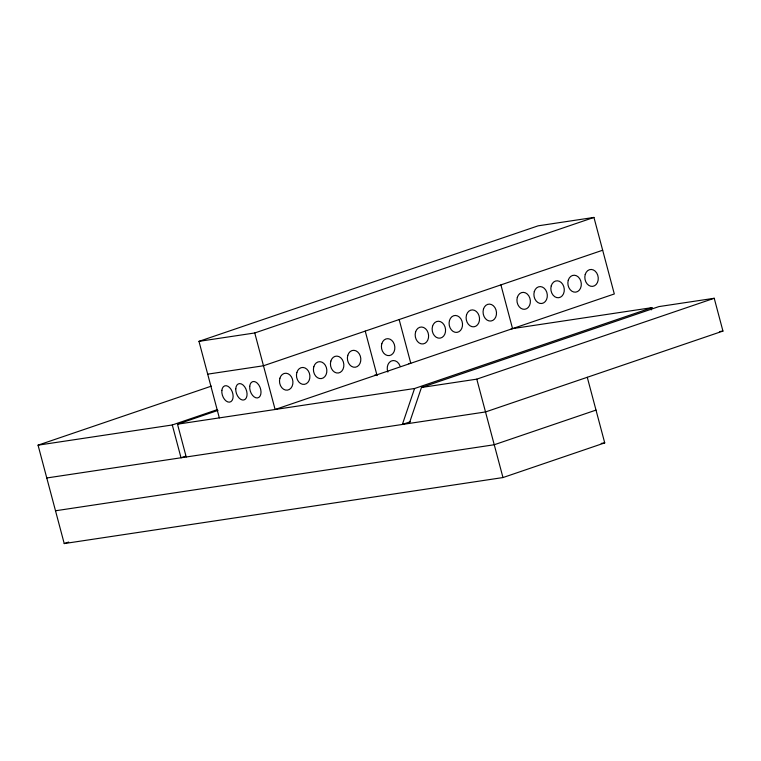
<?xml version="1.0" encoding="UTF-8"?>
<svg xmlns="http://www.w3.org/2000/svg" width="761" height="761" viewBox="0 0 761 761"><rect width="100%" height="100%" fill="white"/><g stroke="black" fill="none" stroke-linecap="round" stroke-linejoin="round"><path stroke-width="1.14" d="M651.235 309.889L651.996 307.644L414.564 388.51L402.369 424.457L410.255 421.775M409.275 423.42L421.47 387.473L658.902 306.597L714.227 298.274L722.95 331.073L485.518 411.948L46.773 477.975M198.973 341.356L538.16 225.827L593.941 217.427L614.308 293.965L275.111 409.494L254.754 332.966L198.973 341.356L219.33 417.894M254.754 332.966L593.941 217.427M602.674 250.226L263.477 365.765L207.696 374.155M587.273 377.294L604.729 442.892L502.973 477.556L64.228 543.573L38.05 445.166L211.349 386.141M38.05 445.166L172.29 424.971L217.304 409.637M186.226 456.99L177.503 424.181L218.007 410.388M185.522 456.239L181.013 457.77L172.29 424.971M421.47 387.473L476.786 379.149L714.227 298.274M64.228 543.573L68.709 542.051M595.996 410.093L494.241 444.747L55.505 510.774M511.173 328.828L651.996 307.644M408.467 363.634L410.788 363.282L399.154 319.553M374.545 375.183L376.876 374.84M719.43 331.606L722.95 331.073M177.503 424.181L414.564 388.51M601.2 443.425L604.729 442.892M500.909 284.89L512.553 328.628M476.786 379.149L502.973 477.556M365.232 331.102L377.075 375.601M387.863 372.072A8.514 6.678 81.4 0 1 391.078 361.104A8.514 6.678 81.4 0 1 400.029 365.974M249.732 386.312A8.514 5.232 71.2 0 0 257.532 397.927A8.514 5.232 71.2 0 0 258.788 384.942A8.514 5.232 71.2 0 0 249.732 386.312M235.758 388.795A8.514 5.232 71.2 0 0 243.853 399.972A8.514 5.232 71.2 0 0 244.604 386.702A8.514 5.232 71.2 0 0 235.758 388.795M221.86 390.364A8.514 5.232 71.2 0 0 229.546 402.141A8.514 5.232 71.2 0 0 230.983 389.271A8.514 5.232 71.2 0 0 221.86 390.364M347.777 355.358A8.514 6.678 81.4 0 0 355.301 367.23A8.514 6.678 81.4 0 0 359.24 353.798A8.514 6.678 81.4 0 0 347.777 355.358M330.826 361.133A8.514 6.678 81.4 0 0 338.341 373.004A8.514 6.678 81.4 0 0 342.279 359.582A8.514 6.678 81.4 0 0 330.826 361.133M313.808 366.716A8.514 6.678 81.4 0 0 321.323 378.588A8.514 6.678 81.4 0 0 325.27 365.156A8.514 6.678 81.4 0 0 313.808 366.716M296.847 372.49A8.514 6.678 81.4 0 0 304.371 384.362A8.514 6.678 81.4 0 0 308.31 370.93A8.514 6.678 81.4 0 0 296.847 372.49M279.886 378.265A8.514 6.678 81.4 0 0 287.411 390.136A8.514 6.678 81.4 0 0 291.349 376.714A8.514 6.678 81.4 0 0 279.886 378.265M381.803 343.715A8.514 6.678 81.4 0 0 389.318 355.587A8.514 6.678 81.4 0 0 393.266 342.155A8.514 6.678 81.4 0 0 381.803 343.715M483.454 309.147A8.514 6.678 81.4 0 0 490.978 321.018A8.514 6.678 81.4 0 0 494.916 307.587A8.514 6.678 81.4 0 0 483.454 309.147M466.503 314.921A8.514 6.678 81.4 0 0 474.017 326.792A8.514 6.678 81.4 0 0 477.956 313.37A8.514 6.678 81.4 0 0 466.503 314.921M449.485 320.495A8.514 6.678 81.4 0 0 457.009 332.376A8.514 6.678 81.4 0 0 460.947 318.945A8.514 6.678 81.4 0 0 449.485 320.495M432.524 326.279A8.514 6.678 81.4 0 0 440.048 338.15A8.514 6.678 81.4 0 0 443.986 324.719A8.514 6.678 81.4 0 0 432.524 326.279M415.563 332.053A8.514 6.678 81.4 0 0 423.087 343.924A8.514 6.678 81.4 0 0 427.026 330.502A8.514 6.678 81.4 0 0 415.563 332.053M585.219 274.483A8.514 6.678 81.4 0 0 592.733 286.355A8.514 6.678 81.4 0 0 596.681 272.933A8.514 6.678 81.4 0 0 585.219 274.483M568.258 280.257A8.514 6.678 81.4 0 0 575.773 292.138A8.514 6.678 81.4 0 0 579.72 278.707A8.514 6.678 81.4 0 0 568.258 280.257M551.24 285.841A8.514 6.678 81.4 0 0 558.764 297.713A8.514 6.678 81.4 0 0 562.702 284.281A8.514 6.678 81.4 0 0 551.24 285.841M534.289 291.615A8.514 6.678 81.4 0 0 541.803 303.487A8.514 6.678 81.4 0 0 545.742 290.065A8.514 6.678 81.4 0 0 534.289 291.615M517.328 297.389A8.514 6.678 81.4 0 0 524.843 309.27A8.514 6.678 81.4 0 0 528.79 295.839A8.514 6.678 81.4 0 0 517.328 297.389"/></g></svg>
